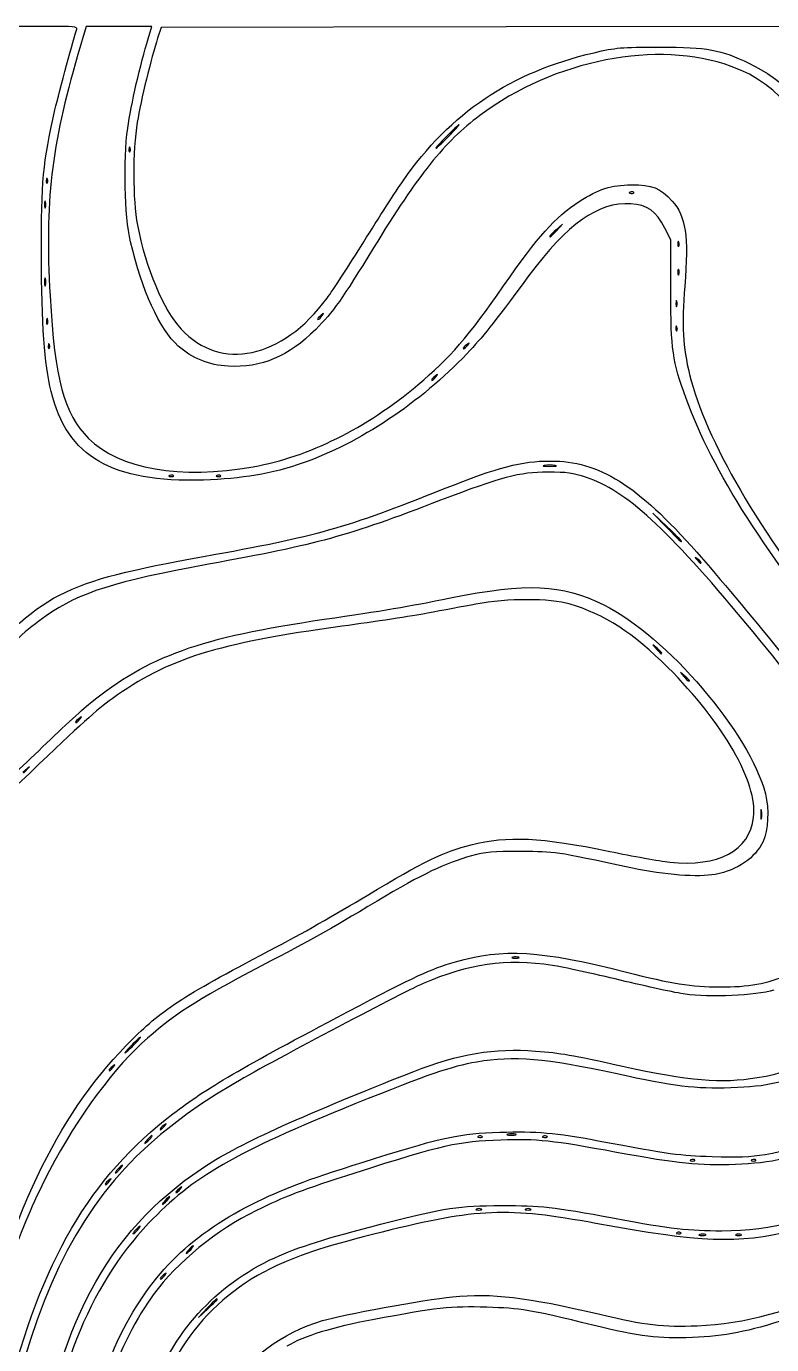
# Model space of a CAD drawing. Extents: x 32 to 2528, y 46 to 1391.
# Drawn here: x 1537 to 2042, y 497 to 1391 of the extents above; entities that cross this region are included whole.
import ezdxf

# ---------------------------------------------------------------- set-up
doc = ezdxf.new("R2010")
doc.units = 0
doc.layers.get('0').update_dxf_attribs({"linetype": 'CONTINUOUS'})
doc.layers.add('IMAGE', color=7, linetype='CONTINUOUS')

# ---------------------------------------------------------------- blocks, each defined once
blk = doc.blocks.new('squiggle')
at = {"layer": 'IMAGE', "color": 7}
for points in [[(1515.7076, 0), (1495.1299, 0), (1487.6048, -27)], [(1583.8373, -8.333334), (1586.4223, 0), (1564.0817, 0), (1541.7412, 0), (1536.2265, -19)], [(2068.2323, -7.662939), (2060.1901, 0.007457), (1826.4284, -0.329606), (1592.6667, -0.666667), (1590.2552, -8)], [(1514.2569, -119.025377), (1514.2573, -119.025377)], [(1860.7505, -138.333337), (1864.6667, -133.999997), (1860.3333, -137.916117)], [(1938.0567, -179.999997), (1937.9993, -144.666667), (1933.9993, -136.724587)], [(1942.2443, -203.749997), (1942.2441, -203.749997)], [(1935.6667, -339.297577), (1926, -329.999997), (1935.2976, -339.666667)], [(1929, -421.873317), (1926, -419.333337), (1928.54, -422.333337)], [(1947.6667, -440.539987), (1944.6667, -437.999997), (1947.2067, -440.999997)], [(1499.4172, -506.333337), (1503.3333, -501.999997), (1499, -505.916117)], [(1623.9443, -868.999997), (1618, -875.333337), (1624.3333, -869.389057)]]:
    blk.add_lwpolyline(points, dxfattribs=at)
for points in [[(1787.3333, -74.666667), (1787.3333, -74.666667)], [(1571.5776, -82.416667), (1571.5776, -82.416667)], [(1515.5776, -103.749997), (1515.5776, -103.749997)], [(1912.9723, -112.527827), (1912.9723, -112.527827)], [(1860.7505, -138.333337), (1860.7505, -138.333337)], [(1943.5776, -146.416667), (1943.5776, -146.416667)], [(1943.5497, -164.999967), (1943.5497, -164.999967)], [(1514.2524, -170.999967), (1514.2524, -170.999967)], [(1942.2164, -186.333337), (1942.2164, -186.333337)], [(1701.5035, -196.333337), (1701.5035, -196.333337)], [(1515.5497, -198.333337), (1515.5497, -198.333337)], [(1516.9109, -215.749997), (1516.9109, -215.749997)], [(1800.1701, -216.333337), (1800.1701, -216.333337)], [(1778.8368, -237.666667), (1778.8368, -237.666667)], [(1859.6667, -297.711667), (1859.6667, -297.711667)], [(1600.9723, -304.527827), (1600.9723, -304.527827)], [(1632.9723, -304.527827), (1632.9723, -304.527827)], [(1945.3333, -348.964237), (1945.3333, -348.964237)], [(1958.6667, -363.496587), (1958.6667, -363.496587)], [(1932, -424.873317), (1932, -424.873317)], [(1950.6667, -443.539987), (1950.6667, -443.539987)], [(1537.5035, -469.666667), (1537.5035, -469.666667)], [(1999.6098, -531.682227), (1999.6098, -531.682227)], [(1835.0253, -631.125317), (1835.0253, -631.125317)], [(1574, -690.666667), (1574, -690.666667)], [(1560.1701, -705.666667), (1560.1701, -705.666667)], [(1594.8368, -745.666667), (1594.8368, -745.666667)], [(1584.6667, -754.666667), (1584.6667, -754.666667)], [(1810.3056, -752.527827), (1810.3056, -752.527827)], [(1833.0156, -751.083907), (1833.0156, -751.083907)], [(1854.3056, -752.527827), (1854.3056, -752.527827)], [(1954.3056, -768.527827), (1954.3056, -768.527827)], [(1995.6389, -768.527827), (1995.6389, -768.527827)], [(1564.6667, -774.666667), (1564.6667, -774.666667)], [(1557.5035, -782.999997), (1557.5035, -782.999997)], [(1605.5035, -788.333337), (1605.5035, -788.333337)], [(1596.6667, -795.999997), (1596.6667, -795.999997)], [(1809.6667, -801.783627), (1809.6667, -801.783627)], [(1843, -801.783627), (1843, -801.783627)], [(1576.6667, -815.999997), (1576.6667, -815.999997)], [(1944.9723, -817.861157), (1944.9723, -817.861157)], [(1961.692, -819.125317), (1961.692, -819.125317)], [(1985.6667, -819.117417), (1985.6667, -819.117417)], [(1612.6667, -829.333337), (1612.6667, -829.333337)], [(1594.8368, -846.999997), (1594.8368, -846.999997)], [(1630.6667, -863.055717), (1630.6667, -863.055717)]]:
    blk.add_lwpolyline(points, close=True, dxfattribs=at)
for points in [[(1535.5477, -1.920474), (1536.1703, -0.299855), (1533.0724, 0), (1515.7076, 0)], [(1520.6715, -56.666667), (1523.618, -43.700671), (1533.572, -7.06915), (1535.5477, -1.920474)], [(1569.9769, -69.074507), (1572.2436, -53.095907), (1578.6189, -25.157086), (1583.8373, -8.333334)], [(1590.2552, -8), (1585.9411, -21.118847), (1578.8984, -50.253342), (1576.486, -64.960827)], [(1979.0577, -27.089806), (1928.988, -8.915486), (1859.2683, -22.566071), (1808.5248, -60.478837)], [(1756.6423, -104.666667), (1788.9629, -58.335637), (1829.4816, -31.14627), (1886.0212, -17.849166)], [(1886.0212, -17.849166), (1900.9541, -14.33718), (1903.8756, -14.091887), (1930.6664, -14.100542)], [(1930.6664, -14.100542), (1963.2531, -14.111072), (1971.4824, -15.610755), (1991.3331, -25.15635)], [(1536.2265, -19), (1518, -81.797857), (1513.7753, -118.502197), (1517.3769, -182.764777)], [(1991.3331, -25.15635), (2026.3619, -42.000631), (2043.2645, -70.494727), (2040.8576, -108.643637)], [(2034.6435, -102.825347), (2034.5525, -68.366107), (2013.4104, -39.559158), (1979.0577, -27.089806)], [(1511.5075, -154.666667), (1511.3373, -104.851827), (1512.4673, -92.767157), (1520.6715, -56.666667)], [(1808.5248, -60.478837), (1784.8508, -78.166837), (1766.8156, -100.637227), (1736.6063, -150.084197)], [(1571.9177, -145.999997), (1567.8155, -128.204077), (1566.8752, -90.939137), (1569.9769, -69.074507)], [(1576.486, -64.960827), (1573.2647, -84.599147), (1573.3108, -117.531947), (1576.583, -134.666667)], [(1794.5832, -66.666667), (1794.2165, -66.666667), (1790.3541, -70.266667), (1786, -74.666667)], [(1787.3333, -74.666667), (1791.6875, -70.266667), (1794.9499, -66.666667), (1794.5832, -66.666667)], [(1786, -74.666667), (1781.6459, -79.066667), (1778.3835, -82.666667), (1778.7501, -82.666667)], [(1778.7501, -82.666667), (1779.1168, -82.666667), (1782.9792, -79.066667), (1787.3333, -74.666667)], [(1570.7719, -83.222227), (1570.7149, -84.627777), (1571.0292, -85.415277), (1571.4723, -84.972227)], [(1571.5775, -82.416667), (1571.1519, -81.353027), (1570.8359, -81.668967), (1570.7719, -83.222227)], [(1571.4723, -84.972227), (1571.9153, -84.529157), (1571.9627, -83.379167), (1571.5776, -82.416667)], [(1514.7719, -104.555557), (1514.7149, -105.961107), (1515.0292, -106.748617), (1515.4723, -106.305557)], [(1515.5775, -103.749997), (1515.1519, -102.686357), (1514.8359, -103.002297), (1514.7719, -104.555557)], [(1515.4723, -106.305557), (1515.9153, -105.862497), (1515.9627, -104.712497), (1515.5776, -103.749997)], [(1730.0132, -145.999997), (1740.0551, -129.866667), (1752.0381, -111.266667), (1756.6423, -104.666667)], [(1875.9839, -118.781587), (1889.3004, -110.174717), (1897.4809, -107.548497), (1911.3333, -107.433217)], [(1910.4167, -112.422577), (1909.3531, -112.848197), (1909.6689, -113.164147), (1911.2223, -113.228117)], [(1912.9723, -112.527777), (1912.5292, -112.084717), (1911.3792, -112.037357), (1910.4167, -112.422577)], [(1911.2223, -113.228117), (1912.6277, -113.286017), (1913.4153, -112.970897), (1912.9723, -112.527827)], [(1911.3333, -107.433217), (1925.2419, -107.317477), (1930.9797, -109.595817), (1938.9235, -118.388617)], [(1513.5932, -120.666667), (1513.5662, -122.866667), (1513.8427, -123.928077), (1514.2079, -123.025377)], [(1514.2573, -119.025377), (1513.9192, -117.728077), (1513.6204, -118.466667), (1513.5932, -120.666667)], [(1514.2079, -123.025377), (1514.5732, -122.122667), (1514.5953, -120.322667), (1514.2569, -119.025377)], [(1824.6679, -175.999997), (1847.9196, -142.395177), (1859.6005, -129.370667), (1875.9839, -118.781587)], [(1910.9241, -120.242347), (1888.9704, -119.005057), (1867.9505, -133.837957), (1841.9085, -168.944067)], [(1933.9993, -136.724587), (1928.1805, -125.171347), (1922.1671, -120.875987), (1910.9241, -120.242347)], [(1938.9235, -118.388617), (1948.2331, -128.693187), (1950.242, -142.165857), (1947.5276, -176.091277)], [(1576.583, -134.666667), (1582.051, -163.294787), (1594.2253, -192.384787), (1606.1112, -205.222917)], [(1860.3333, -137.916117), (1856.294, -141.566497), (1855.3871, -142.666667), (1856.4172, -142.666667)], [(1856.4172, -142.666667), (1856.6467, -142.666667), (1858.5967, -140.716667), (1860.7505, -138.333337)], [(1604.2189, -216.705877), (1591.6287, -205.331317), (1579.4489, -178.670457), (1571.9177, -145.999997)], [(1736.6063, -150.084197), (1715.1884, -185.140907), (1709.2916, -193.464677), (1697.3799, -205.454157)], [(1705.1892, -184.192177), (1708.8006, -179.319817), (1719.9714, -162.133337), (1730.0132, -145.999997)], [(1942.7719, -147.222227), (1942.7149, -148.627777), (1943.0292, -149.415277), (1943.4723, -148.972227)], [(1943.5775, -146.416667), (1943.1519, -145.353027), (1942.8359, -145.668957), (1942.7719, -147.222227)], [(1943.4723, -148.972227), (1943.9153, -148.529157), (1943.9627, -147.379157), (1943.5776, -146.416667)], [(1518.1247, -247.491797), (1513.5419, -228.745697), (1511.6708, -202.498557), (1511.5075, -154.666667)], [(1514.2524, -170.999967), (1513.9171, -169.716637), (1513.6427, -170.766637), (1513.6427, -173.333307)], [(1841.9085, -168.944067), (1815.8453, -204.078817), (1811.4272, -209.636227), (1799.742, -221.983237)], [(1943.5497, -164.999967), (1943.1799, -164.083307), (1942.8772, -164.833307), (1942.8772, -166.666637)], [(1942.8772, -166.666637), (1942.8772, -168.499967), (1943.1799, -169.249967), (1943.5497, -168.333307)], [(1943.5497, -168.333307), (1943.9196, -167.416637), (1943.9196, -165.916637), (1943.5497, -164.999967)], [(1513.6427, -173.333307), (1513.6427, -175.899967), (1513.9171, -176.949967), (1514.2524, -175.666637)], [(1514.2524, -175.666637), (1514.5879, -174.383307), (1514.5879, -172.283307), (1514.2524, -170.999967)], [(1766.682, -242.972987), (1788.0909, -225.045157), (1801.2447, -209.852777), (1824.6679, -175.999997)], [(1947.5276, -176.091277), (1945.414, -202.508597), (1946.2353, -217.577397), (1950.7899, -235.936017)], [(1517.3769, -182.764777), (1520.5528, -239.427947), (1526.8359, -262.761037), (1543.3708, -279.295917)], [(1606.1112, -205.222917), (1632.9618, -234.224857), (1674.666, -225.372547), (1705.1892, -184.192177)], [(1948.4627, -252.247277), (1939.1577, -226.641947), (1938.1203, -219.438417), (1938.0567, -179.999997)], [(1942.2164, -186.333337), (1941.8465, -185.416667), (1941.5439, -186.166667), (1941.5439, -187.999997)], [(1942.2164, -189.666667), (1942.5863, -188.749997), (1942.5863, -187.249997), (1942.2164, -186.333337)], [(1701, -195.829917), (1699.7167, -196.836387), (1698.6667, -197.886387), (1698.6667, -198.163257)], [(1698.6667, -198.163257), (1698.6667, -199.260637), (1699.7616, -198.554337), (1701.5035, -196.333337)], [(1701.5035, -196.333337), (1703.1619, -194.218587), (1703.1148, -194.171427), (1701, -195.829917)], [(1941.5439, -187.999997), (1941.5439, -189.833337), (1941.8465, -190.583337), (1942.2164, -189.666667)], [(1515.5497, -198.333337), (1515.1799, -197.416667), (1514.8772, -198.166667), (1514.8772, -199.999997)], [(1514.8772, -199.999997), (1514.8772, -201.833337), (1515.1799, -202.583337), (1515.5497, -201.666667)], [(1515.5497, -201.666667), (1515.9196, -200.749997), (1515.9196, -199.249997), (1515.5497, -198.333337)], [(1697.3799, -205.454157), (1679.1432, -223.809867), (1660.6181, -231.593377), (1637.9933, -230.405877)], [(1941.4385, -204.555557), (1941.3815, -205.961107), (1941.6959, -206.748617), (1942.1389, -206.305557)], [(1942.2441, -203.749997), (1941.8185, -202.686357), (1941.5025, -203.002297), (1941.4385, -204.555557)], [(1942.1389, -206.305557), (1942.582, -205.862497), (1942.6293, -204.712497), (1942.2443, -203.749997)], [(1800.1701, -216.333337), (1801.8285, -214.218587), (1801.7815, -214.171427), (1799.6667, -215.829917)], [(1516.1052, -216.555557), (1516.0482, -217.961107), (1516.3625, -218.748617), (1516.8056, -218.305557)], [(1516.9108, -215.749997), (1516.4852, -214.686357), (1516.1692, -215.002297), (1516.1052, -216.555557)], [(1516.8056, -218.305557), (1517.2487, -217.862497), (1517.296, -216.712497), (1516.9109, -215.749997)], [(1637.9933, -230.405877), (1625.3785, -229.743757), (1613.168, -224.790777), (1604.2189, -216.705877)], [(1799.742, -221.983237), (1768.6189, -254.869017), (1726.7409, -282.791747), (1688.8159, -295.944697)], [(1799.6667, -215.829917), (1798.3833, -216.836387), (1797.3333, -217.886387), (1797.3333, -218.163257)], [(1797.3333, -218.163257), (1797.3333, -219.260637), (1798.4283, -218.554337), (1800.1701, -216.333337)], [(1778.3333, -237.163257), (1777.05, -238.169717), (1776, -239.219717), (1776, -239.496587)], [(1776, -239.496587), (1776, -240.593977), (1777.0949, -239.887667), (1778.8368, -237.666667)], [(1778.8368, -237.666667), (1780.4952, -235.551917), (1780.4481, -235.504757), (1778.3333, -237.163257)], [(1950.7899, -235.936017), (1961.9504, -280.923097), (1997.8432, -342.569077), (2051.9215, -409.629977)], [(1621.3327, -307.564547), (1559.1644, -309.421347), (1528.9673, -291.844997), (1518.1247, -247.491797)], [(1655.0623, -298.512317), (1692.8823, -291.767497), (1731.1532, -272.724817), (1766.682, -242.972987)], [(2065.2849, -434.666667), (2001.6299, -356.869987), (1966.6108, -302.187337), (1948.4627, -252.247277)], [(1543.3708, -279.295917), (1564.2697, -300.194857), (1605.6791, -307.319307), (1655.0623, -298.512317)], [(1784, -313.627057), (1821.69, -298.555597), (1836.5549, -294.666667), (1856.4737, -294.666667)], [(1856.4737, -294.666667), (1889.4904, -294.666667), (1915.3375, -310.774747), (1955.6163, -356.453257)], [(1688.8159, -295.944697), (1667.6159, -303.297187), (1647.3448, -306.787637), (1621.3327, -307.564547)], [(1854.6667, -302.243657), (1835.0604, -302.315657), (1823.4279, -305.365987), (1782.0309, -321.290547)], [(1852.3333, -297.711667), (1850.3167, -298.017157), (1851.9667, -298.267117), (1856, -298.267117)], [(1859.6667, -297.711667), (1857.65, -297.406157), (1854.35, -297.406157), (1852.3333, -297.711667)], [(1880.8891, -305.783297), (1871.5373, -302.695037), (1867.8351, -302.195277), (1854.6667, -302.243657)], [(1856, -298.267117), (1860.0333, -298.267117), (1861.6833, -298.017157), (1859.6667, -297.711667)], [(1598.4167, -304.422577), (1597.3531, -304.848197), (1597.6689, -305.164147), (1599.2223, -305.228117)], [(1600.9723, -304.527777), (1600.5292, -304.084717), (1599.3792, -304.037357), (1598.4167, -304.422577)], [(1599.2223, -305.228117), (1600.6277, -305.286017), (1601.4153, -304.970877), (1600.9723, -304.527827)], [(1630.4167, -304.422577), (1629.3531, -304.848197), (1629.6689, -305.164147), (1631.2223, -305.228117)], [(1632.9723, -304.527777), (1632.5292, -304.084717), (1631.3792, -304.037357), (1630.4167, -304.422577)], [(1631.2223, -305.228117), (1632.6277, -305.286017), (1633.4153, -304.970877), (1632.9723, -304.527827)], [(1988.9723, -404.666667), (1935.7799, -340.529097), (1907.3543, -314.523057), (1880.8891, -305.783297)], [(1621.3431, -359.431257), (1698.8469, -345.414387), (1717.9851, -340.025077), (1784, -313.627057)], [(1782.0309, -321.290547), (1718.2221, -345.836467), (1699.1804, -351.086297), (1624.6667, -364.676117)], [(1945.3333, -348.964237), (1945.3333, -348.761237), (1940.9833, -344.411237), (1935.6667, -339.297577)], [(1935.2976, -339.666667), (1943.9332, -348.645067), (1945.3333, -349.942257), (1945.3333, -348.964237)], [(1955.6163, -356.453257), (1986.8679, -391.894187), (2039.6087, -456.916907), (2055.4195, -479.497797)], [(1459.7019, -443.333337), (1511.7021, -383.671417), (1524.7448, -376.901437), (1621.3431, -359.431257)], [(1624.6667, -364.676117), (1561.1788, -376.255027), (1537.6135, -383.744417), (1514.8041, -399.591957)], [(1956.3333, -361.163257), (1954.2185, -359.504757), (1954.1715, -359.551917), (1955.8299, -361.666667)], [(1955.8299, -361.666667), (1957.5717, -363.887667), (1958.6667, -364.593977), (1958.6667, -363.496587)], [(1958.6667, -363.496587), (1958.6667, -363.219717), (1957.6167, -362.169717), (1956.3333, -361.163257)], [(1788.6667, -387.470667), (1840.6953, -376.966197), (1864.13, -378.012937), (1892.5836, -392.112197)], [(1703.1548, -401.964437), (1743.0479, -396.139017), (1759.7741, -393.303997), (1788.6667, -387.470667)], [(1806, -391.691037), (1797.9333, -393.210357), (1783.1447, -395.982737), (1773.1361, -397.851867)], [(1869.9091, -391.752337), (1855.6431, -387.652677), (1827.584, -387.625737), (1806, -391.691037)], [(1936.0955, -434.614357), (1912.9353, -411.525107), (1892.3697, -398.206897), (1869.9091, -391.752337)], [(1892.5836, -392.112197), (1935.1801, -413.219637), (1991.6707, -479.271957), (2002.1673, -520.244557)], [(1514.8041, -399.591957), (1500.6955, -409.394347), (1492.6715, -416.973037), (1472.7271, -439.333337)], [(1544.4367, -458.902217), (1583.8783, -426.869697), (1619.08, -414.241587), (1703.1548, -401.964437)], [(1773.1361, -397.851867), (1763.1277, -399.721017), (1737.1431, -403.684057), (1715.3925, -406.658637)], [(1715.3925, -406.658637), (1630.0477, -418.330277), (1597.3301, -428.638257), (1559.4697, -455.783417)], [(2069.1657, -514.666667), (2057.1929, -489.462097), (2041.8992, -468.483957), (1988.9723, -404.666667)], [(1928.54, -422.333337), (1930.9269, -425.152587), (1932, -425.940317), (1932, -424.873317)], [(1932, -424.873317), (1932, -424.620307), (1930.65, -423.270307), (1929, -421.873317)], [(1994.2263, -536.188507), (1996.9937, -512.821017), (1973.68, -472.083987), (1936.0955, -434.614357)], [(1947.2067, -440.999997), (1949.5936, -443.819257), (1950.6667, -444.606987), (1950.6667, -443.539987)], [(1950.6667, -443.539987), (1950.6667, -443.286977), (1949.3167, -441.936977), (1947.6667, -440.539987)], [(1559.4697, -455.783417), (1548.9739, -463.308787), (1538.2015, -473.042457), (1503.9271, -505.970417)], [(1509.6765, -491.035897), (1523.5348, -477.634147), (1539.1768, -463.173987), (1544.4367, -458.902217)], [(1537, -469.163257), (1535.7167, -470.169717), (1534.6667, -471.219717), (1534.6667, -471.496587)], [(1534.6667, -471.496587), (1534.6667, -472.593977), (1535.7616, -471.887667), (1537.5035, -469.666667)], [(1537.5035, -469.666667), (1539.1619, -467.551917), (1539.1148, -467.504757), (1537, -469.163257)], [(1474.5732, -522.839517), (1480.0219, -518.749267), (1495.8184, -504.437637), (1509.6765, -491.035897)], [(1503.9271, -505.970417), (1470.5557, -538.030777), (1446.2916, -551.771267), (1408.6667, -559.915357)], [(2002.1673, -520.244557), (2004.8229, -530.610547), (2004.1156, -545.212857), (2000.5988, -552.622457)], [(1937.3333, -566.520937), (1970.3729, -570.158297), (1991.5395, -558.873347), (1994.2263, -536.188507)], [(1999.0029, -534.000017), (1998.9879, -536.933347), (1999.2491, -538.290347), (1999.5828, -537.015557)], [(1999.6097, -531.682227), (1999.2908, -530.023677), (1999.0177, -531.066677), (1999.0029, -534.000017)], [(1999.5828, -537.015557), (1999.9165, -535.740777), (1999.9287, -533.340777), (1999.6098, -531.682227)], [(1802.7376, -554.807817), (1827.3835, -548.575397), (1850.1729, -549.669337), (1896.6667, -559.316577)], [(2000.5988, -552.622457), (1995.2809, -563.826617), (1983.3284, -572.042237), (1968.1985, -574.892717)], [(1732.2577, -589.172277), (1770.8988, -565.965637), (1784.1348, -559.512067), (1802.7376, -554.807817)], [(1803.0005, -562.347747), (1785.3159, -567.176907), (1769.9689, -574.535037), (1739.0379, -593.014937)], [(1836.6667, -559.432397), (1817.1181, -559.356297), (1812.4869, -559.757307), (1803.0005, -562.347747)], [(1912, -570.660437), (1857.6249, -559.062307), (1860.7371, -559.526157), (1836.6667, -559.432397)], [(1896.6667, -559.316577), (1912.0667, -562.512017), (1930.3667, -565.753977), (1937.3333, -566.520937)], [(1968.1985, -574.892717), (1956.7497, -577.049697), (1933.8797, -575.327377), (1912, -570.660437)], [(1671.3333, -623.865867), (1684.5333, -616.980957), (1711.9493, -601.368837), (1732.2577, -589.172277)], [(1739.0379, -593.014937), (1703.7104, -614.121437), (1696.3235, -618.263427), (1660.6667, -636.958437)], [(1573.2672, -686.578627), (1593.9837, -666.003917), (1609.1964, -656.275517), (1671.3333, -623.865867)], [(1792.0616, -634.211947), (1824.3585, -624.854837), (1850.1868, -626.409317), (1908, -641.189707)], [(1718.8775, -668.133947), (1766.0952, -643.240717), (1774.7589, -639.224897), (1792.0616, -634.211947)], [(1857.8424, -636.668297), (1826.4684, -631.939437), (1800.6569, -635.560707), (1770.1585, -648.970067)], [(1831.0253, -631.075917), (1829.7281, -631.413967), (1830.4667, -631.712797), (1832.6667, -631.739967)], [(1835.0253, -631.125417), (1834.1227, -630.760187), (1832.3227, -630.737957), (1831.0253, -631.075917)], [(1832.6667, -631.739967), (1834.8667, -631.767167), (1835.9281, -631.490557), (1835.0253, -631.125317)], [(1660.6667, -636.958437), (1615.1452, -660.825587), (1600.126, -670.534777), (1579.6255, -689.348037)], [(1903.8424, -646.595597), (1885.7889, -642.227837), (1865.0889, -637.760547), (1857.8424, -636.668297)], [(1908, -641.189707), (1938.6728, -649.031437), (1951.7563, -651.099797), (1971.3333, -651.202057)], [(1971.3333, -651.202057), (1990.6843, -651.303117), (2003.202, -649.043797), (2018.7004, -642.652757)], [(1770.1585, -648.970067), (1753.7144, -656.200147), (1663.1313, -704.141157), (1640.6667, -717.503587)], [(1947.7332, -656.098267), (1941.6465, -655.239557), (1921.8957, -650.963357), (1903.8424, -646.595597)], [(2007.9837, -653.385827), (1995.4624, -657.028297), (1964.2765, -658.432257), (1947.7332, -656.098267)], [(2001.9429, -764.756917), (2055.0596, -756.019897), (2097.3165, -724.070577), (2144.9053, -656.666667)], [(1600.6667, -737.164137), (1623.1455, -719.944017), (1646.754, -706.157627), (1718.8775, -668.133947)], [(1996.6664, -712.702717), (2029.0593, -707.430147), (2055.9896, -692.144437), (2085.9997, -661.996797)], [(1464.4965, -905.999997), (1494.2411, -796.325707), (1524.7665, -734.747157), (1573.2672, -686.578627)], [(1578.5412, -685.333337), (1578.1745, -685.333337), (1575.5309, -687.733337), (1572.6667, -690.666667)], [(1574, -690.666667), (1576.8643, -687.733337), (1578.9079, -685.333337), (1578.5412, -685.333337)], [(1579.6255, -689.348037), (1557.2283, -709.901817), (1531.8487, -745.697977), (1513.4624, -782.666667)], [(1572.6667, -690.666667), (1569.8024, -693.599997), (1567.7588, -695.999997), (1568.1255, -695.999997)], [(1568.1255, -695.999997), (1568.4921, -695.999997), (1571.1357, -693.599997), (1574, -690.666667)], [(1763.9353, -708.425857), (1793.5641, -696.687557), (1819.0569, -692.422627), (1846.3377, -694.639957)], [(1846.3377, -694.639957), (1864.0189, -696.077037), (1869.8729, -697.092997), (1905.3331, -704.878537)], [(1559.6667, -705.163257), (1558.3833, -706.169717), (1557.3333, -707.219717), (1557.3333, -707.496587)], [(1557.3333, -707.496587), (1557.3333, -708.593977), (1558.4283, -707.887667), (1560.1701, -705.666667)], [(1560.1701, -705.666667), (1561.8285, -703.551917), (1561.7815, -703.504757), (1559.6667, -705.163257)], [(1806.5683, -702.147037), (1789.1548, -705.121777), (1774.0628, -710.316597), (1724, -730.567867)], [(1900.6691, -709.997267), (1853.0747, -699.622177), (1831.7581, -697.843867), (1806.5683, -702.147037)], [(1905.3331, -704.878537), (1950.3881, -714.770707), (1972.3845, -716.655057), (1996.6664, -712.702717)], [(2036.7357, -706.012857), (2016.0157, -716.031997), (2004.0676, -718.836027), (1978.6497, -719.644557)], [(1619.9997, -774.442757), (1644.1687, -758.288507), (1682.8019, -740.569177), (1763.9353, -708.425857)], [(1978.6497, -719.644557), (1954.3029, -720.419027), (1940.8332, -718.752637), (1900.6691, -709.997267)], [(1972.6667, -816.485347), (2041.0739, -816.368277), (2096.6267, -784.158237), (2150.5731, -713.333337)], [(1640.6667, -717.503587), (1525.7952, -785.831277), (1489.5887, -869.392137), (1460.0305, -1134.393367)], [(2098.8412, -720.263197), (2062.7484, -754.845347), (2028.3232, -769.968907), (1981.9804, -771.602017)], [(1724, -730.567867), (1642.0397, -763.722227), (1614.5087, -779.638907), (1584.1843, -811.400337)], [(1488.114, -929.999997), (1511.1112, -837.363187), (1544.4652, -780.217937), (1600.6667, -737.164137)], [(1594.3333, -745.163257), (1593.05, -746.169717), (1592, -747.219717), (1592, -747.496587)], [(1592, -747.496587), (1592, -748.593977), (1593.0949, -747.887667), (1594.8368, -745.666667)], [(1594.8368, -745.666667), (1596.4952, -743.551917), (1596.4481, -743.504757), (1594.3333, -745.163257)], [(1737.3333, -767.514437), (1784.8203, -752.699187), (1794.728, -750.619997), (1822.0997, -749.725897)], [(1822.0997, -749.725897), (1846.9949, -748.912667), (1859.9203, -750.020597), (1888.9419, -755.455477)], [(1583.3333, -754.666667), (1582.006, -756.133337), (1581.22, -757.333337), (1581.5867, -757.333337)], [(1581.5867, -757.333337), (1581.9533, -757.333337), (1583.3393, -756.133337), (1584.6667, -754.666667)], [(1586.4133, -751.999997), (1586.0467, -751.999997), (1584.6607, -753.199997), (1583.3333, -754.666667)], [(1584.6667, -754.666667), (1585.994, -753.199997), (1586.78, -751.999997), (1586.4133, -751.999997)], [(1822.9275, -755.019757), (1793.9043, -755.991317), (1783.7841, -758.278337), (1723.8105, -777.418897)], [(1807.75, -752.422577), (1806.6864, -752.848197), (1807.0023, -753.164147), (1808.5556, -753.228117)], [(1810.3056, -752.527777), (1809.8625, -752.084717), (1808.7125, -752.037357), (1807.75, -752.422577)], [(1808.5556, -753.228117), (1809.9611, -753.286017), (1810.7487, -752.970877), (1810.3056, -752.527827)], [(1901.3331, -763.345227), (1857.5871, -755.286557), (1847.3691, -754.201577), (1822.9275, -755.019757)], [(1827.6823, -751.056997), (1826.0236, -751.375917), (1827.0667, -751.648977), (1830, -751.663777)], [(1833.0156, -751.083897), (1831.7408, -750.750177), (1829.3408, -750.738067), (1827.6823, -751.056997)], [(1830, -751.663777), (1832.9333, -751.678577), (1834.2903, -751.417627), (1833.0156, -751.083907)], [(1851.75, -752.422577), (1850.6864, -752.848197), (1851.0023, -753.164147), (1852.5556, -753.228117)], [(1854.3056, -752.527777), (1853.8625, -752.084717), (1852.7125, -752.037357), (1851.75, -752.422577)], [(1852.5556, -753.228117), (1853.9611, -753.286017), (1854.7487, -752.970877), (1854.3056, -752.527827)], [(1888.9419, -755.455477), (1938.4556, -764.727937), (1943.5807, -765.441677), (1966, -766.187067)], [(1658, -796.682657), (1678.5548, -786.688227), (1693.5632, -781.170107), (1737.3333, -767.514437)], [(1981.9804, -771.602017), (1956.5256, -772.499037), (1944.1411, -771.231097), (1901.3331, -763.345227)], [(1951.75, -768.422577), (1950.6864, -768.848197), (1951.0023, -769.164147), (1952.5556, -769.228117)], [(1954.3056, -768.527777), (1953.8625, -768.084717), (1952.7125, -768.037357), (1951.75, -768.422577)], [(1952.5556, -769.228117), (1953.9611, -769.286017), (1954.7487, -768.970877), (1954.3056, -768.527827)], [(1966, -766.187067), (1983.5676, -766.771157), (1991.6532, -766.449437), (2001.9429, -764.756917)], [(1993.0833, -768.422577), (1992.0197, -768.848197), (1992.3356, -769.164147), (1993.8889, -769.228117)], [(1995.6389, -768.527777), (1995.1959, -768.084717), (1994.0459, -768.037357), (1993.0833, -768.422577)], [(1993.8889, -769.228117), (1995.2944, -769.286017), (1996.082, -768.970877), (1995.6389, -768.527827)], [(1507.2741, -986.666667), (1521.1625, -882.548827), (1555.7877, -817.361347), (1619.9997, -774.442757)], [(1563.3333, -774.666667), (1562.006, -776.133337), (1561.22, -777.333337), (1561.5867, -777.333337)], [(1561.5867, -777.333337), (1561.9533, -777.333337), (1563.3393, -776.133337), (1564.6667, -774.666667)], [(1566.4133, -771.999997), (1566.0467, -771.999997), (1564.6607, -773.199997), (1563.3333, -774.666667)], [(1564.6667, -774.666667), (1565.994, -773.199997), (1566.78, -771.999997), (1566.4133, -771.999997)], [(1723.8105, -777.418897), (1689.2877, -788.436867), (1674.9572, -793.886787), (1657.2768, -802.721817)], [(1513.4624, -782.666667), (1495.3224, -819.140307), (1482.8657, -854.855877), (1465.332, -920.666667)], [(1557, -782.496587), (1554.7791, -784.238417), (1554.0727, -785.333337), (1555.1701, -785.333337)], [(1555.1701, -785.333337), (1555.4469, -785.333337), (1556.4969, -784.283337), (1557.5035, -782.999997)], [(1557.5035, -782.999997), (1559.1619, -780.885257), (1559.1148, -780.838097), (1557, -782.496587)], [(1605.5035, -788.333337), (1607.1619, -786.218587), (1607.1148, -786.171427), (1605, -787.829917)], [(1598.4133, -793.333337), (1598.0467, -793.333337), (1596.6607, -794.533337), (1595.3333, -795.999997)], [(1596.6667, -795.999997), (1597.994, -794.533337), (1598.78, -793.333337), (1598.4133, -793.333337)], [(1605, -787.829917), (1602.7791, -789.571747), (1602.0727, -790.666667), (1603.1701, -790.666667)], [(1603.1701, -790.666667), (1603.4469, -790.666667), (1604.4969, -789.616667), (1605.5035, -788.333337)], [(1956, -880.906907), (2020.5697, -878.308667), (2085.8392, -845.208737), (2137.0005, -789.116457)], [(1565.3292, -886.674997), (1586.3081, -844.869587), (1613.7961, -818.176067), (1658, -796.682657)], [(1657.2768, -802.721817), (1629.4177, -816.643187), (1604.4075, -837.060357), (1587.2484, -859.889477)], [(1595.3333, -795.999997), (1594.006, -797.466667), (1593.22, -798.666667), (1593.5867, -798.666667)], [(1593.5867, -798.666667), (1593.9533, -798.666667), (1595.3393, -797.466667), (1596.6667, -795.999997)], [(1741.3333, -812.121917), (1786.748, -800.599017), (1793.6683, -799.527277), (1823.3333, -799.422667)], [(1887.3333, -811.570357), (1827.4908, -800.474107), (1806.8441, -801.309877), (1742.4812, -817.433857)], [(1806.3333, -801.783627), (1805.4167, -802.153507), (1806.1667, -802.456147), (1808, -802.456147)], [(1809.6667, -801.783627), (1808.75, -801.413747), (1807.25, -801.413747), (1806.3333, -801.783627)], [(1808, -802.456147), (1809.8333, -802.456147), (1810.5833, -802.153507), (1809.6667, -801.783627)], [(1823.3333, -799.422667), (1850.6599, -799.326267), (1856.8423, -800.019137), (1900, -808.014337)], [(1839.6667, -801.783627), (1838.75, -802.153507), (1839.5, -802.456147), (1841.3333, -802.456147)], [(1843, -801.783627), (1842.0833, -801.413747), (1840.5833, -801.413747), (1839.6667, -801.783627)], [(1841.3333, -802.456147), (1843.1667, -802.456147), (1843.9167, -802.153507), (1843, -801.783627)], [(1584.1843, -811.400337), (1543.3761, -854.142237), (1519.314, -915.527027), (1510.5165, -999.333367)], [(1669.6779, -834.769797), (1685.3229, -827.583537), (1705.3787, -821.244577), (1741.3333, -812.121917)], [(2020.2523, -816.474637), (1983.938, -825.632077), (1958.0095, -824.675397), (1887.3333, -811.570357)], [(1900, -808.014337), (1938.9132, -815.223217), (1950.0717, -816.523997), (1972.6667, -816.485347)], [(1575.3333, -815.999997), (1574.006, -817.466667), (1573.22, -818.666667), (1573.5867, -818.666667)], [(1573.5867, -818.666667), (1573.9533, -818.666667), (1575.3393, -817.466667), (1576.6667, -815.999997)], [(1578.4133, -813.333337), (1578.0467, -813.333337), (1576.6607, -814.533337), (1575.3333, -815.999997)], [(1576.6667, -815.999997), (1577.994, -814.533337), (1578.78, -813.333337), (1578.4133, -813.333337)], [(1742.4812, -817.433857), (1705.9148, -826.594387), (1687.7056, -832.361027), (1671.0541, -840.053997)], [(1942.4167, -817.755907), (1941.3531, -818.181537), (1941.6689, -818.497477), (1943.2223, -818.561457)], [(1944.9723, -817.861107), (1944.5292, -817.418057), (1943.3792, -817.370697), (1942.4167, -817.755907)], [(1943.2223, -818.561457), (1944.6277, -818.619357), (1945.4153, -818.304217), (1944.9723, -817.861157)], [(1957.692, -819.075917), (1956.3948, -819.413967), (1957.1333, -819.712797), (1959.3333, -819.739967)], [(1961.692, -819.125417), (1960.7893, -818.760187), (1958.9893, -818.737957), (1957.692, -819.075917)], [(1959.3333, -819.739967), (1961.5333, -819.767167), (1962.5948, -819.490557), (1961.692, -819.125317)], [(1982.3333, -819.117417), (1981.4167, -819.487297), (1982.1667, -819.789937), (1984, -819.789937)], [(1985.6667, -819.117417), (1984.75, -818.747537), (1983.25, -818.747537), (1982.3333, -819.117417)], [(1984, -819.789937), (1985.8333, -819.789937), (1986.5833, -819.487297), (1985.6667, -819.117417)], [(1611.3333, -829.333337), (1610.006, -830.799997), (1609.22, -831.999997), (1609.5867, -831.999997)], [(1609.5867, -831.999997), (1609.9533, -831.999997), (1611.3393, -830.799997), (1612.6667, -829.333337)], [(1614.4133, -826.666667), (1614.0467, -826.666667), (1612.6607, -827.866667), (1611.3333, -829.333337)], [(1612.6667, -829.333337), (1613.994, -827.866667), (1614.78, -826.666667), (1614.4133, -826.666667)], [(1671.0541, -840.053997), (1622.7523, -862.369517), (1591.0543, -905.848917), (1583.8821, -959.625567)], [(1586.1356, -927.030597), (1599.33, -886.547097), (1629.5057, -853.222277), (1669.6779, -834.769797)], [(1594.3333, -846.496587), (1593.05, -847.503057), (1592, -848.553057), (1592, -848.829917)], [(1592, -848.829917), (1592, -849.927307), (1593.0949, -849.220997), (1594.8368, -846.999997)], [(1594.8368, -846.999997), (1596.4952, -844.885257), (1596.4481, -844.838097), (1594.3333, -846.496587)], [(1587.2484, -859.889477), (1577.1828, -873.281157), (1563.1781, -900.742867), (1557.3757, -918.466897)], [(1630.6667, -863.055717), (1630.6667, -862.054547), (1629.4696, -863.113017), (1623.9443, -868.999997)], [(1624.3333, -869.389057), (1627.8167, -866.119707), (1630.6667, -863.269707), (1630.6667, -863.055717)], [(1701.9448, -877.438457), (1715.0331, -873.408417), (1770.9147, -863.170037), (1790, -861.305377)], [(1790, -861.305377), (1817.2659, -858.641457), (1839.6328, -861.292077), (1890, -873.158027)], [(1813.3333, -868.359347), (1788.9879, -867.612357), (1779.1548, -868.686277), (1736, -876.805397)], [(1885.3333, -880.532217), (1841.6632, -869.892227), (1836.8675, -869.081437), (1813.3333, -868.359347)], [(1890, -873.158027), (1920.9352, -880.445747), (1932.8107, -881.840017), (1956, -880.906907)], [(1640.8027, -923.092897), (1652.4461, -902.039337), (1673.7772, -886.111577), (1701.9448, -877.438457)], [(1736, -876.805397), (1708.7891, -881.924827), (1689.4968, -887.885977), (1677.7611, -894.800737)], [(1952.6667, -888.901537), (1929.5653, -889.872817), (1917.5309, -888.376987), (1885.3333, -880.532217)], [(2016, -876.549957), (1991.2579, -884.763817), (1974.8168, -887.970257), (1952.6667, -888.901537)], [(1541.1709, -972.609767), (1544.8656, -940.596827), (1553.2671, -910.711627), (1565.3292, -886.674997)]]:
    blk.add_open_spline(points, degree=3, dxfattribs=at)

msp = doc.modelspace()

# ---------------------------------------------------------------- block references
at = {"linetype": 'Continuous'}
msp.add_blockref('squiggle', (36, 1390.666667), dxfattribs=at)

doc.saveas('drawing.dxf')
